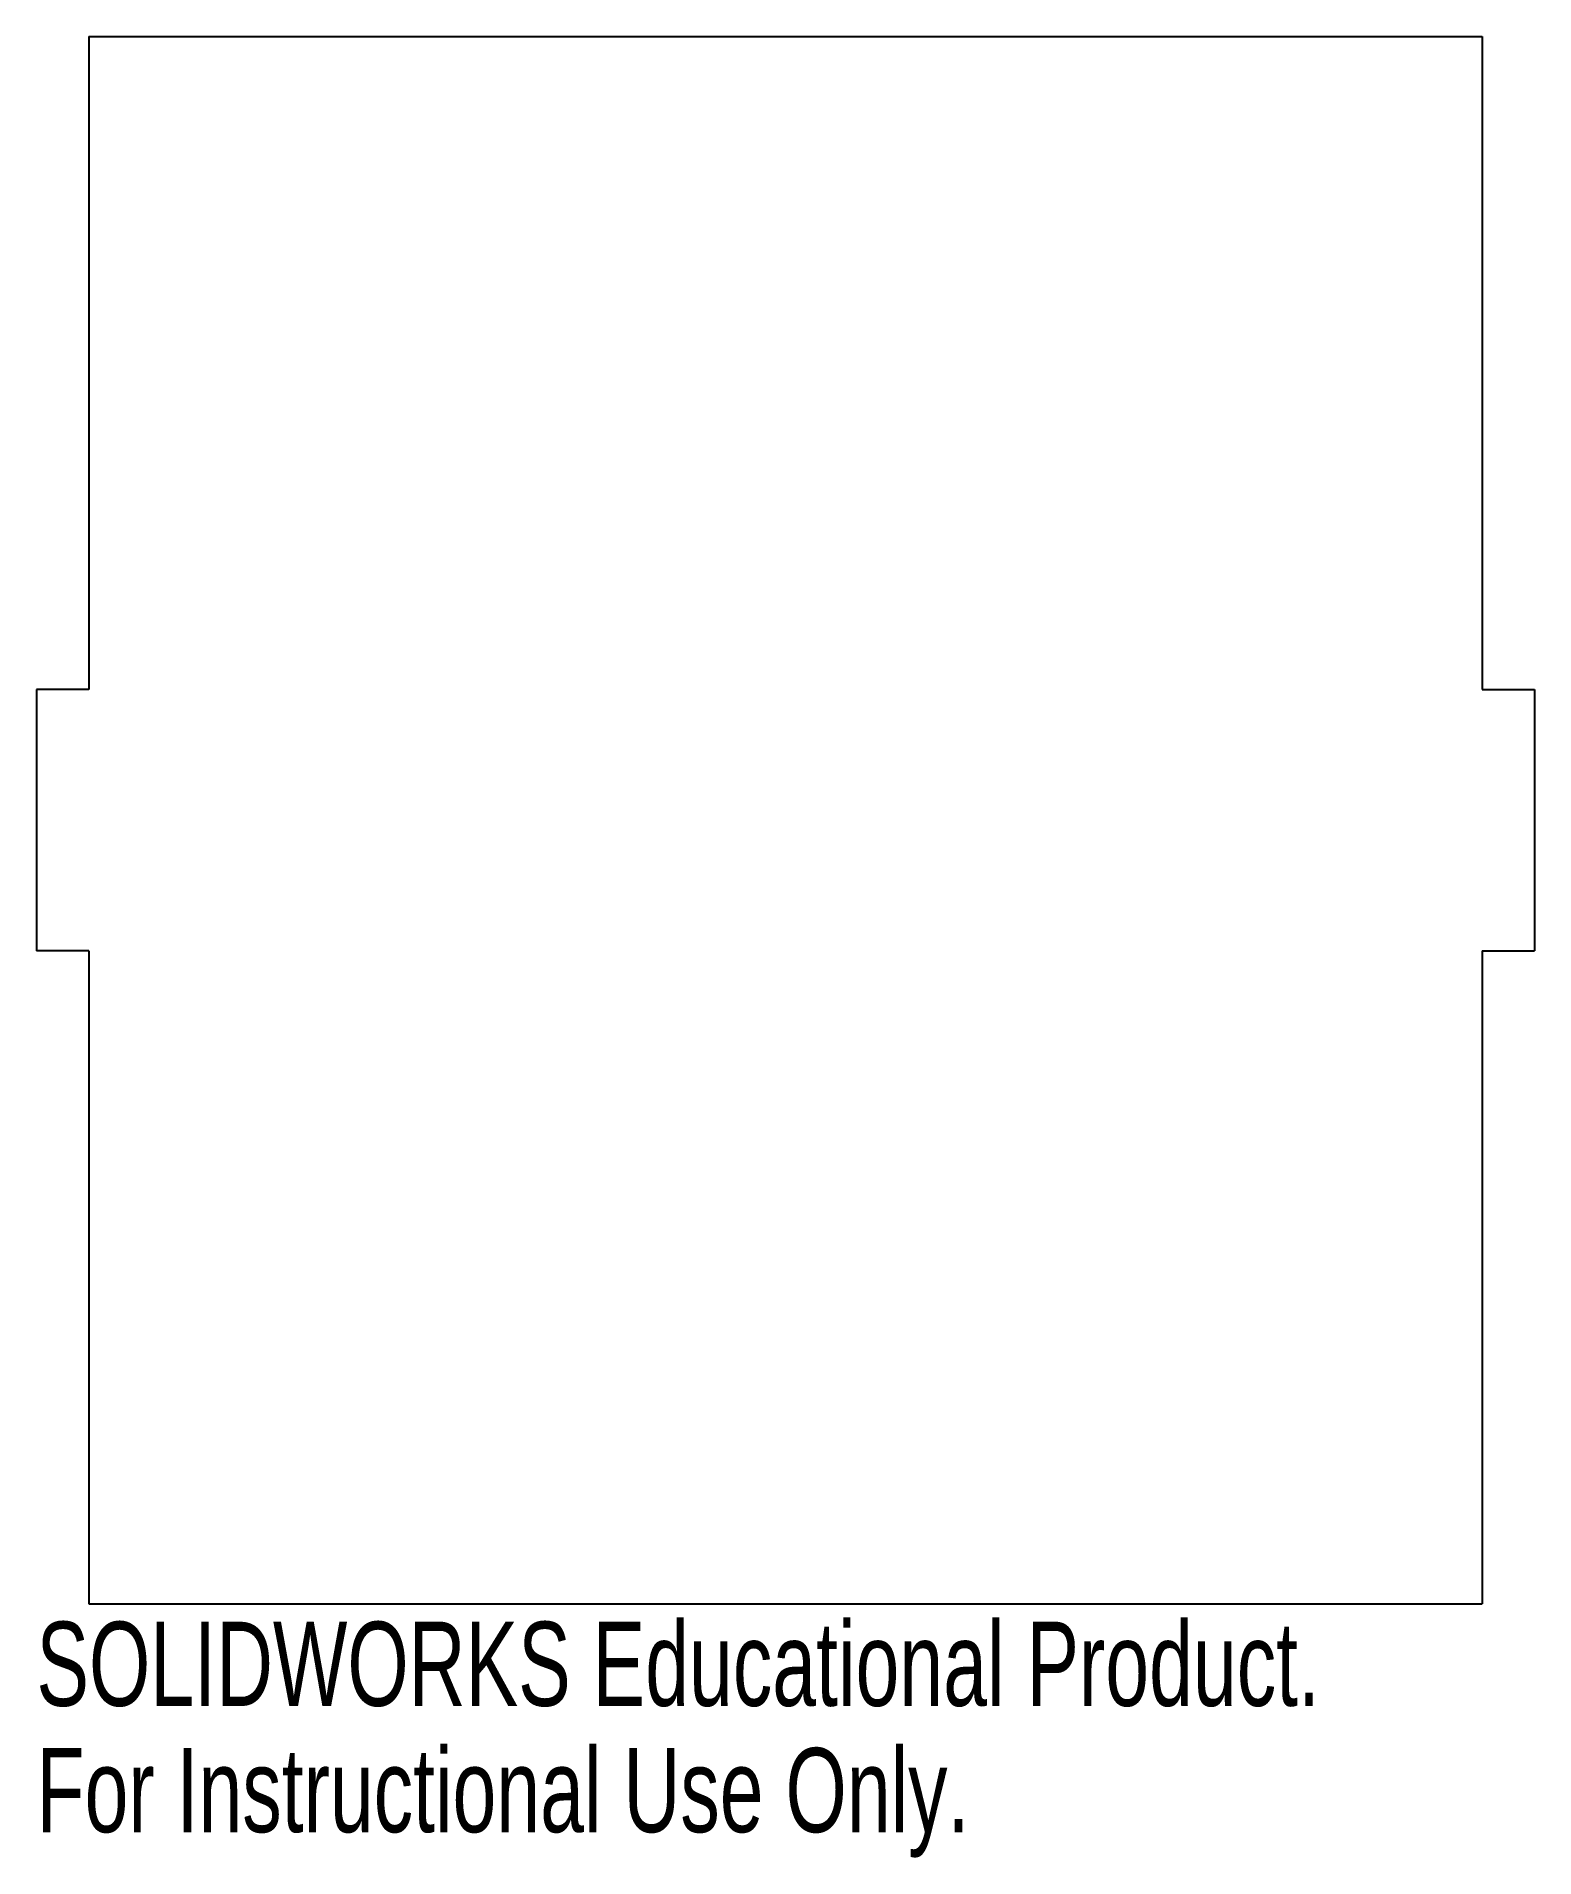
# Model space of a CAD drawing. Header units: millimetres. Extents: x -43 to 43, y -60 to 45.
import ezdxf

# ---------------------------------------------------------------- set-up
doc = ezdxf.new("R2010")
doc.units = ezdxf.units.MM
doc.styles.add('SLDTEXTSTYLE0', font='TXT', dxfattribs={"width": 0.7})

msp = doc.modelspace()

# ---------------------------------------------------------------- linework, layer by layer
at = {"color": 7, "linetype": 'Continuous', "lineweight": 25}
for p, q in [((-40, 45), (-40, 7.5)), ((-40, 45), (40, 45)), ((40, 45), (40, 7.5)), ((-43, 7.5), (-43, -7.5)), ((-40, 7.5), (-43, 7.5)), ((40, 7.5), (43, 7.5)), ((43, 7.5), (43, -7.5)), ((-40, -7.5), (-43, -7.5)), ((-40, -7.5), (-40, -45)), ((40, -7.5), (43, -7.5)), ((40, -7.5), (40, -45)), ((-40, -45), (40, -45))]:
    msp.add_line(p, q, dxfattribs=at)

# ---------------------------------------------------------------- texts
at = {"color": 7, "linetype": 'Continuous', "char_height": 4.8336, "attachment_point": 1, "style": 'SLDTEXTSTYLE0'}
for s, insert in [('SOLIDWORKS Educational Product.', (-43, -46.02)), ('For Instructional Use Only.', (-43, -53.27))]:
    msp.add_mtext(s, dxfattribs=dict(at, insert=insert))

doc.saveas('drawing.dxf')
